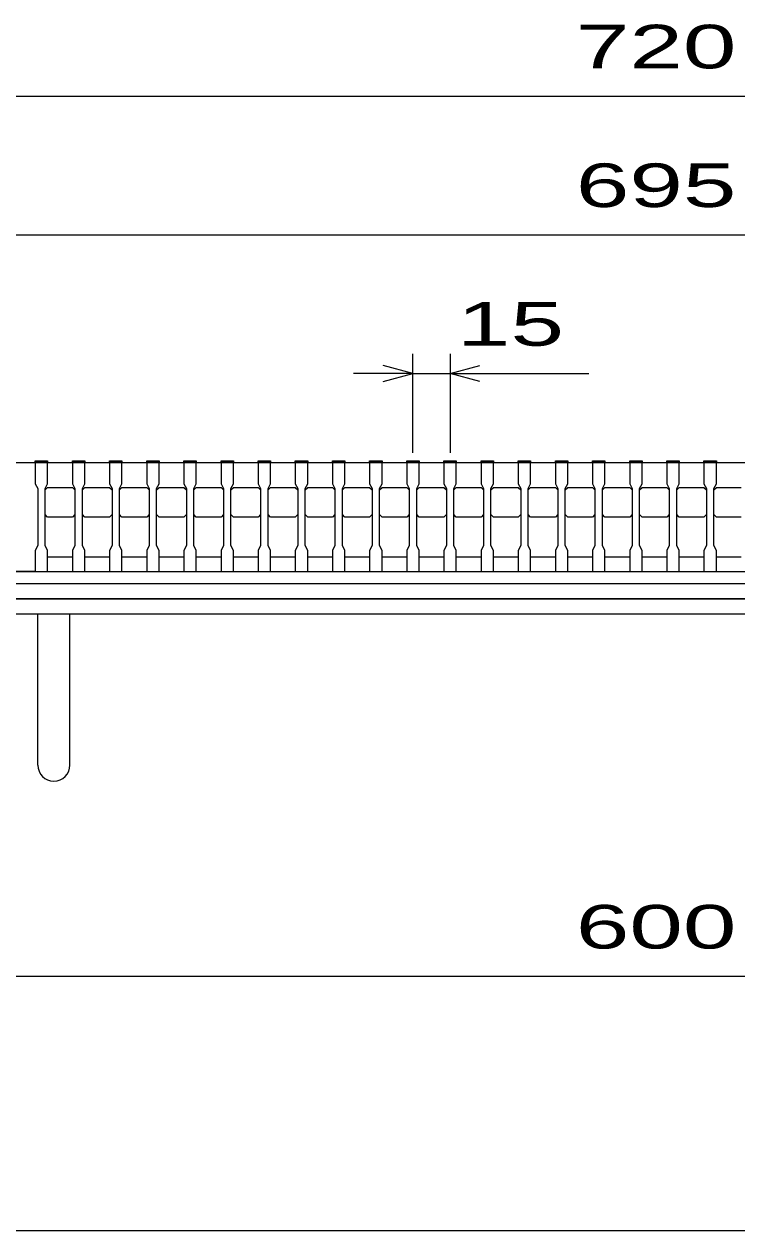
# Model space of a CAD drawing. Units: millimetres, scale not verified. Extents: x -1456 to 1385, y -1026 to 843.
# Drawn here: x -942.5 to -654.7, y -917.2 to -429.9 of the extents above; entities that cross this region are included whole.
import ezdxf
from ezdxf.enums import TextEntityAlignment as Align

# ---------------------------------------------------------------- set-up
doc = ezdxf.new("R2010")
doc.units = ezdxf.units.MM
doc.header["$LTSCALE"] = 8
for name, color, linetype, lineweight in [('0_2', 150, 'Continuous', 25), ('16', 3, 'Continuous', 25), ('19', 6, 'Continuous', 25), ('22', 4, 'Continuous', 25)]:
    doc.layers.add(name, color=color, linetype=linetype, lineweight=lineweight)
doc.styles.add('ベクトル', font='')
doc.styles.get('ベクトル').set_extended_font_data('ベクトル')

msp = doc.modelspace()

# ---------------------------------------------------------------- linework, layer by layer
at = {"layer": '0_2'}
msp.add_line((1384.8, -917.2), (-1383.2, -917.2), dxfattribs=at)
at = {"layer": '16'}
for p, q in [((-1028, -607), (-333, -607)), ((-993, -607), (-938, -607)), ((-938, -607), (-938, -606.3)), ((-938, -606.3), (-933, -606.3)), ((-938, -607), (-938, -615.5)), ((-933, -607), (-938, -607)), ((-933, -606.3), (-933, -607)), ((-933, -615.5), (-933, -607)), ((-923, -607), (-923, -606.3)), ((-923, -606.3), (-918, -606.3)), ((-923, -607), (-923, -615.5)), ((-918, -607), (-923, -607)), ((-918, -606.3), (-918, -607)), ((-918, -615.5), (-918, -607)), ((-908, -607), (-908, -606.3)), ((-908, -606.3), (-903, -606.3)), ((-908, -607), (-908, -615.5)), ((-903, -607), (-908, -607)), ((-903, -606.3), (-903, -607)), ((-903, -615.5), (-903, -607)), ((-893, -607), (-893, -606.3)), ((-893, -606.3), (-888, -606.3)), ((-893, -607), (-893, -615.5)), ((-888, -607), (-893, -607)), ((-888, -606.3), (-888, -607)), ((-888, -615.5), (-888, -607)), ((-878, -607), (-878, -606.3)), ((-878, -606.3), (-873, -606.3)), ((-878, -607), (-878, -615.5)), ((-873, -607), (-878, -607)), ((-873, -606.3), (-873, -607)), ((-873, -615.5), (-873, -607)), ((-863, -607), (-863, -606.3)), ((-863, -606.3), (-858, -606.3)), ((-863, -607), (-863, -615.5)), ((-858, -607), (-863, -607)), ((-858, -606.3), (-858, -607)), ((-858, -615.5), (-858, -607)), ((-848, -607), (-848, -606.3)), ((-848, -606.3), (-843, -606.3)), ((-848, -607), (-848, -615.5)), ((-843, -607), (-848, -607)), ((-843, -606.3), (-843, -607)), ((-843, -615.5), (-843, -607)), ((-833, -607), (-833, -606.3)), ((-833, -606.3), (-828, -606.3)), ((-833, -607), (-833, -615.5)), ((-828, -607), (-833, -607)), ((-828, -606.3), (-828, -607)), ((-828, -615.5), (-828, -607)), ((-818, -607), (-818, -606.3)), ((-818, -606.3), (-813, -606.3)), ((-818, -607), (-818, -615.5)), ((-813, -607), (-818, -607)), ((-813, -606.3), (-813, -607)), ((-813, -615.5), (-813, -607)), ((-803, -607), (-803, -606.3)), ((-803, -606.3), (-798, -606.3)), ((-803, -607), (-803, -615.5)), ((-798, -607), (-803, -607)), ((-798, -606.3), (-798, -607)), ((-798, -615.5), (-798, -607)), ((-788, -607), (-788, -606.3)), ((-788, -606.3), (-783, -606.3)), ((-788, -607), (-788, -615.5)), ((-783, -607), (-788, -607)), ((-783, -606.3), (-783, -607)), ((-783, -615.5), (-783, -607)), ((-773, -607), (-773, -606.3)), ((-773, -606.3), (-768, -606.3)), ((-773, -607), (-773, -615.5)), ((-768, -607), (-773, -607)), ((-768, -606.3), (-768, -607)), ((-768, -615.5), (-768, -607)), ((-758, -607), (-758, -606.3)), ((-758, -606.3), (-753, -606.3)), ((-758, -607), (-758, -615.5)), ((-753, -607), (-758, -607)), ((-753, -606.3), (-753, -607)), ((-753, -615.5), (-753, -607)), ((-743, -607), (-743, -606.3)), ((-743, -606.3), (-738, -606.3)), ((-743, -607), (-743, -615.5)), ((-738, -607), (-743, -607)), ((-738, -606.3), (-738, -607)), ((-738, -615.5), (-738, -607)), ((-728, -607), (-728, -606.3)), ((-728, -606.3), (-723, -606.3)), ((-728, -607), (-728, -615.5)), ((-723, -607), (-728, -607)), ((-723, -606.3), (-723, -607)), ((-723, -615.5), (-723, -607)), ((-713, -607), (-713, -606.3)), ((-713, -606.3), (-708, -606.3)), ((-713, -607), (-713, -615.5)), ((-708, -607), (-713, -607)), ((-708, -606.3), (-708, -607)), ((-708, -615.5), (-708, -607)), ((-698, -607), (-698, -606.3)), ((-698, -606.3), (-693, -606.3)), ((-698, -607), (-698, -615.5)), ((-693, -607), (-698, -607)), ((-693, -606.3), (-693, -607)), ((-693, -615.5), (-693, -607)), ((-683, -607), (-683, -606.3)), ((-683, -606.3), (-678, -606.3)), ((-683, -607), (-683, -615.5)), ((-678, -607), (-683, -607)), ((-678, -606.3), (-678, -607)), ((-678, -615.5), (-678, -607)), ((-668, -607), (-668, -606.3)), ((-668, -606.3), (-663, -606.3)), ((-668, -607), (-668, -615.5)), ((-663, -607), (-668, -607)), ((-663, -606.3), (-663, -607)), ((-663, -615.5), (-663, -607)), ((-938, -615.5), (-937, -617.5)), ((-937, -617.5), (-937, -640.5)), ((-934, -617.5), (-933, -615.5)), ((-934, -618), (-933, -617)), ((-934, -640.5), (-934, -617.5)), ((-933, -617), (-923, -617)), ((-923, -615.5), (-922, -617.5)), ((-923, -617), (-922, -618)), ((-922, -617.5), (-922, -640.5)), ((-919, -617.5), (-918, -615.5)), ((-919, -618), (-918, -617)), ((-919, -640.5), (-919, -617.5)), ((-918, -617), (-908, -617)), ((-908, -615.5), (-907, -617.5)), ((-908, -617), (-907, -618)), ((-907, -617.5), (-907, -640.5)), ((-904, -617.5), (-903, -615.5)), ((-904, -618), (-903, -617)), ((-904, -640.5), (-904, -617.5)), ((-903, -617), (-893, -617)), ((-893, -615.5), (-892, -617.5)), ((-893, -617), (-892, -618)), ((-892, -617.5), (-892, -640.5)), ((-889, -617.5), (-888, -615.5)), ((-889, -618), (-888, -617)), ((-889, -640.5), (-889, -617.5)), ((-888, -617), (-878, -617)), ((-878, -615.5), (-877, -617.5)), ((-878, -617), (-877, -618)), ((-877, -617.5), (-877, -640.5)), ((-874, -617.5), (-873, -615.5)), ((-874, -618), (-873, -617)), ((-874, -640.5), (-874, -617.5)), ((-873, -617), (-863, -617)), ((-863, -615.5), (-862, -617.5)), ((-863, -617), (-862, -618)), ((-862, -617.5), (-862, -640.5)), ((-859, -617.5), (-858, -615.5)), ((-859, -618), (-858, -617)), ((-859, -640.5), (-859, -617.5)), ((-858, -617), (-848, -617)), ((-848, -615.5), (-847, -617.5)), ((-848, -617), (-847, -618)), ((-847, -617.5), (-847, -640.5)), ((-844, -617.5), (-843, -615.5)), ((-844, -618), (-843, -617)), ((-844, -640.5), (-844, -617.5)), ((-843, -617), (-833, -617)), ((-833, -615.5), (-832, -617.5)), ((-833, -617), (-832, -618)), ((-832, -617.5), (-832, -640.5)), ((-829, -617.5), (-828, -615.5)), ((-829, -618), (-828, -617)), ((-829, -640.5), (-829, -617.5)), ((-828, -617), (-818, -617)), ((-818, -615.5), (-817, -617.5)), ((-818, -617), (-817, -618)), ((-817, -617.5), (-817, -640.5)), ((-814, -617.5), (-813, -615.5)), ((-814, -618), (-813, -617)), ((-814, -640.5), (-814, -617.5)), ((-813, -617), (-803, -617)), ((-803, -615.5), (-802, -617.5)), ((-803, -617), (-802, -618)), ((-802, -617.5), (-802, -640.5)), ((-799, -617.5), (-798, -615.5)), ((-799, -618), (-798, -617)), ((-799, -640.5), (-799, -617.5)), ((-798, -617), (-788, -617)), ((-788, -615.5), (-787, -617.5)), ((-788, -617), (-787, -618)), ((-787, -617.5), (-787, -640.5)), ((-784, -617.5), (-783, -615.5)), ((-784, -618), (-783, -617)), ((-784, -640.5), (-784, -617.5)), ((-783, -617), (-773, -617)), ((-773, -615.5), (-772, -617.5)), ((-773, -617), (-772, -618)), ((-772, -617.5), (-772, -640.5)), ((-769, -617.5), (-768, -615.5)), ((-769, -618), (-768, -617)), ((-769, -640.5), (-769, -617.5)), ((-768, -617), (-758, -617)), ((-758, -615.5), (-757, -617.5)), ((-758, -617), (-757, -618)), ((-757, -617.5), (-757, -640.5)), ((-754, -617.5), (-753, -615.5)), ((-754, -618), (-753, -617)), ((-754, -640.5), (-754, -617.5)), ((-753, -617), (-743, -617)), ((-743, -615.5), (-742, -617.5)), ((-743, -617), (-742, -618)), ((-742, -617.5), (-742, -640.5)), ((-739, -617.5), (-738, -615.5)), ((-739, -618), (-738, -617)), ((-739, -640.5), (-739, -617.5)), ((-738, -617), (-728, -617)), ((-728, -615.5), (-727, -617.5)), ((-728, -617), (-727, -618)), ((-727, -617.5), (-727, -640.5)), ((-724, -617.5), (-723, -615.5)), ((-724, -618), (-723, -617)), ((-724, -640.5), (-724, -617.5)), ((-723, -617), (-713, -617)), ((-713, -615.5), (-712, -617.5)), ((-713, -617), (-712, -618)), ((-712, -617.5), (-712, -640.5)), ((-709, -617.5), (-708, -615.5)), ((-709, -618), (-708, -617)), ((-709, -640.5), (-709, -617.5)), ((-708, -617), (-698, -617)), ((-698, -615.5), (-697, -617.5)), ((-698, -617), (-697, -618)), ((-697, -617.5), (-697, -640.5)), ((-694, -617.5), (-693, -615.5)), ((-694, -618), (-693, -617)), ((-694, -640.5), (-694, -617.5)), ((-693, -617), (-683, -617)), ((-683, -615.5), (-682, -617.5)), ((-683, -617), (-682, -618)), ((-682, -617.5), (-682, -640.5)), ((-679, -617.5), (-678, -615.5)), ((-679, -618), (-678, -617)), ((-679, -640.5), (-679, -617.5)), ((-678, -617), (-668, -617)), ((-668, -615.5), (-667, -617.5)), ((-668, -617), (-667, -618)), ((-667, -617.5), (-667, -640.5)), ((-664, -617.5), (-663, -615.5)), ((-664, -618), (-663, -617)), ((-664, -640.5), (-664, -617.5)), ((-663, -617), (-653, -617)), ((-933, -629), (-934, -628)), ((-922, -628), (-923, -629)), ((-918, -629), (-919, -628)), ((-907, -628), (-908, -629)), ((-903, -629), (-904, -628)), ((-892, -628), (-893, -629)), ((-888, -629), (-889, -628)), ((-877, -628), (-878, -629)), ((-873, -629), (-874, -628)), ((-862, -628), (-863, -629)), ((-858, -629), (-859, -628)), ((-847, -628), (-848, -629)), ((-843, -629), (-844, -628)), ((-832, -628), (-833, -629)), ((-828, -629), (-829, -628)), ((-817, -628), (-818, -629)), ((-813, -629), (-814, -628)), ((-802, -628), (-803, -629)), ((-798, -629), (-799, -628)), ((-787, -628), (-788, -629)), ((-783, -629), (-784, -628)), ((-772, -628), (-773, -629)), ((-768, -629), (-769, -628)), ((-757, -628), (-758, -629)), ((-753, -629), (-754, -628)), ((-742, -628), (-743, -629)), ((-738, -629), (-739, -628)), ((-727, -628), (-728, -629)), ((-723, -629), (-724, -628)), ((-712, -628), (-713, -629)), ((-708, -629), (-709, -628)), ((-697, -628), (-698, -629)), ((-693, -629), (-694, -628)), ((-682, -628), (-683, -629)), ((-678, -629), (-679, -628)), ((-667, -628), (-668, -629)), ((-663, -629), (-664, -628)), ((-923, -629), (-933, -629)), ((-908, -629), (-918, -629)), ((-893, -629), (-903, -629)), ((-878, -629), (-888, -629)), ((-863, -629), (-873, -629)), ((-848, -629), (-858, -629)), ((-833, -629), (-843, -629)), ((-818, -629), (-828, -629)), ((-803, -629), (-813, -629)), ((-788, -629), (-798, -629)), ((-773, -629), (-783, -629)), ((-758, -629), (-768, -629)), ((-743, -629), (-753, -629)), ((-728, -629), (-738, -629)), ((-713, -629), (-723, -629)), ((-698, -629), (-708, -629)), ((-683, -629), (-693, -629)), ((-668, -629), (-678, -629)), ((-653, -629), (-663, -629)), ((-937, -640.5), (-938, -642.5)), ((-938, -642.5), (-938, -651)), ((-933, -642.5), (-934, -640.5)), ((-933, -651), (-933, -642.5)), ((-922, -640.5), (-923, -642.5)), ((-923, -642.5), (-923, -651)), ((-918, -642.5), (-919, -640.5)), ((-918, -651), (-918, -642.5)), ((-907, -640.5), (-908, -642.5)), ((-908, -642.5), (-908, -651)), ((-903, -642.5), (-904, -640.5)), ((-903, -651), (-903, -642.5)), ((-892, -640.5), (-893, -642.5)), ((-893, -642.5), (-893, -651)), ((-888, -642.5), (-889, -640.5)), ((-888, -651), (-888, -642.5)), ((-877, -640.5), (-878, -642.5)), ((-878, -642.5), (-878, -651)), ((-873, -642.5), (-874, -640.5)), ((-873, -651), (-873, -642.5)), ((-862, -640.5), (-863, -642.5)), ((-863, -642.5), (-863, -651)), ((-858, -642.5), (-859, -640.5)), ((-858, -651), (-858, -642.5)), ((-847, -640.5), (-848, -642.5)), ((-848, -642.5), (-848, -651)), ((-843, -642.5), (-844, -640.5)), ((-843, -651), (-843, -642.5)), ((-832, -640.5), (-833, -642.5)), ((-833, -642.5), (-833, -651)), ((-828, -642.5), (-829, -640.5)), ((-828, -651), (-828, -642.5)), ((-817, -640.5), (-818, -642.5)), ((-818, -642.5), (-818, -651)), ((-813, -642.5), (-814, -640.5)), ((-813, -651), (-813, -642.5)), ((-802, -640.5), (-803, -642.5)), ((-803, -642.5), (-803, -651)), ((-798, -642.5), (-799, -640.5)), ((-798, -651), (-798, -642.5)), ((-787, -640.5), (-788, -642.5)), ((-788, -642.5), (-788, -651)), ((-783, -642.5), (-784, -640.5)), ((-783, -651), (-783, -642.5)), ((-772, -640.5), (-773, -642.5)), ((-773, -642.5), (-773, -651)), ((-768, -642.5), (-769, -640.5)), ((-768, -651), (-768, -642.5)), ((-757, -640.5), (-758, -642.5)), ((-758, -642.5), (-758, -651)), ((-753, -642.5), (-754, -640.5)), ((-753, -651), (-753, -642.5)), ((-742, -640.5), (-743, -642.5)), ((-743, -642.5), (-743, -651)), ((-738, -642.5), (-739, -640.5)), ((-738, -651), (-738, -642.5)), ((-727, -640.5), (-728, -642.5)), ((-728, -642.5), (-728, -651)), ((-723, -642.5), (-724, -640.5)), ((-723, -651), (-723, -642.5)), ((-712, -640.5), (-713, -642.5)), ((-713, -642.5), (-713, -651)), ((-708, -642.5), (-709, -640.5)), ((-708, -651), (-708, -642.5)), ((-697, -640.5), (-698, -642.5)), ((-698, -642.5), (-698, -651)), ((-693, -642.5), (-694, -640.5)), ((-693, -651), (-693, -642.5)), ((-682, -640.5), (-683, -642.5)), ((-683, -642.5), (-683, -651)), ((-678, -642.5), (-679, -640.5)), ((-678, -651), (-678, -642.5)), ((-667, -640.5), (-668, -642.5)), ((-668, -642.5), (-668, -651)), ((-663, -642.5), (-664, -640.5)), ((-663, -651), (-663, -642.5)), ((-933, -645), (-923, -645)), ((-918, -645), (-908, -645)), ((-903, -645), (-893, -645)), ((-888, -645), (-878, -645)), ((-873, -645), (-863, -645)), ((-858, -645), (-848, -645)), ((-843, -645), (-833, -645)), ((-828, -645), (-818, -645)), ((-813, -645), (-803, -645)), ((-798, -645), (-788, -645)), ((-783, -645), (-773, -645)), ((-768, -645), (-758, -645)), ((-753, -645), (-743, -645)), ((-738, -645), (-728, -645)), ((-723, -645), (-713, -645)), ((-708, -645), (-698, -645)), ((-693, -645), (-683, -645)), ((-678, -645), (-668, -645)), ((-663, -645), (-653, -645)), ((-1028, -651), (-333, -651)), ((-938, -651), (-993, -651)), ((-938, -651), (-933, -651)), ((-923, -651), (-918, -651)), ((-908, -651), (-903, -651)), ((-893, -651), (-888, -651)), ((-878, -651), (-873, -651)), ((-863, -651), (-858, -651)), ((-848, -651), (-843, -651)), ((-833, -651), (-828, -651)), ((-818, -651), (-813, -651)), ((-803, -651), (-798, -651)), ((-788, -651), (-783, -651)), ((-773, -651), (-768, -651)), ((-758, -651), (-753, -651)), ((-743, -651), (-738, -651)), ((-728, -651), (-723, -651)), ((-713, -651), (-708, -651)), ((-698, -651), (-693, -651)), ((-683, -651), (-678, -651)), ((-668, -651), (-663, -651)), ((-333, -656), (-1028, -656)), ((-1028, -662), (-333, -662))]:
    msp.add_line(p, q, dxfattribs=at)
at = {"layer": '19'}
for p, q in [((-326.5, -662), (-1034.5, -662)), ((-1040.5, -668), (-320.5, -668)), ((-937, -729.11), (-937, -668)), ((-924, -729.11), (-924, -668))]:
    msp.add_line(p, q, dxfattribs=at)
msp.add_arc((-930.5, -729.11), 6.5, 180, 0, dxfattribs=at)
at = {"layer": '22'}
for p, q in [((-1040.5, -459), (-320.5, -459)), ((-1028, -515), (-333, -515)), ((-785.5, -603), (-785.5, -563)), ((-770.5, -563), (-770.5, -603)), ((-785.5, -571), (-797.5, -567.8)), ((-770.5, -571), (-758.5, -567.8)), ((-785.5, -571), (-809.5, -571)), ((-797.5, -574.2), (-785.5, -571)), ((-785.5, -571), (-770.5, -571)), ((-758.5, -574.2), (-770.5, -571)), ((-770.5, -571), (-714.5, -571)), ((-980.5, -814.4), (-380.5, -814.4))]:
    msp.add_line(p, q, dxfattribs=at)

# ---------------------------------------------------------------- texts
at = {"layer": '22', "color": 2, "style": 'ベクトル', "width": 1.65}
for s, p in [(' 720 ', (-730.5, -439)), (' 695 ', (-730.5, -495)), (' 15 ', (-778.5, -551)), (' 600 ', (-730.5, -794.4))]:
    msp.add_text(s, height=17.6, dxfattribs=at).set_placement(p, align=Align.MIDDLE_LEFT)

doc.saveas('drawing.dxf')
